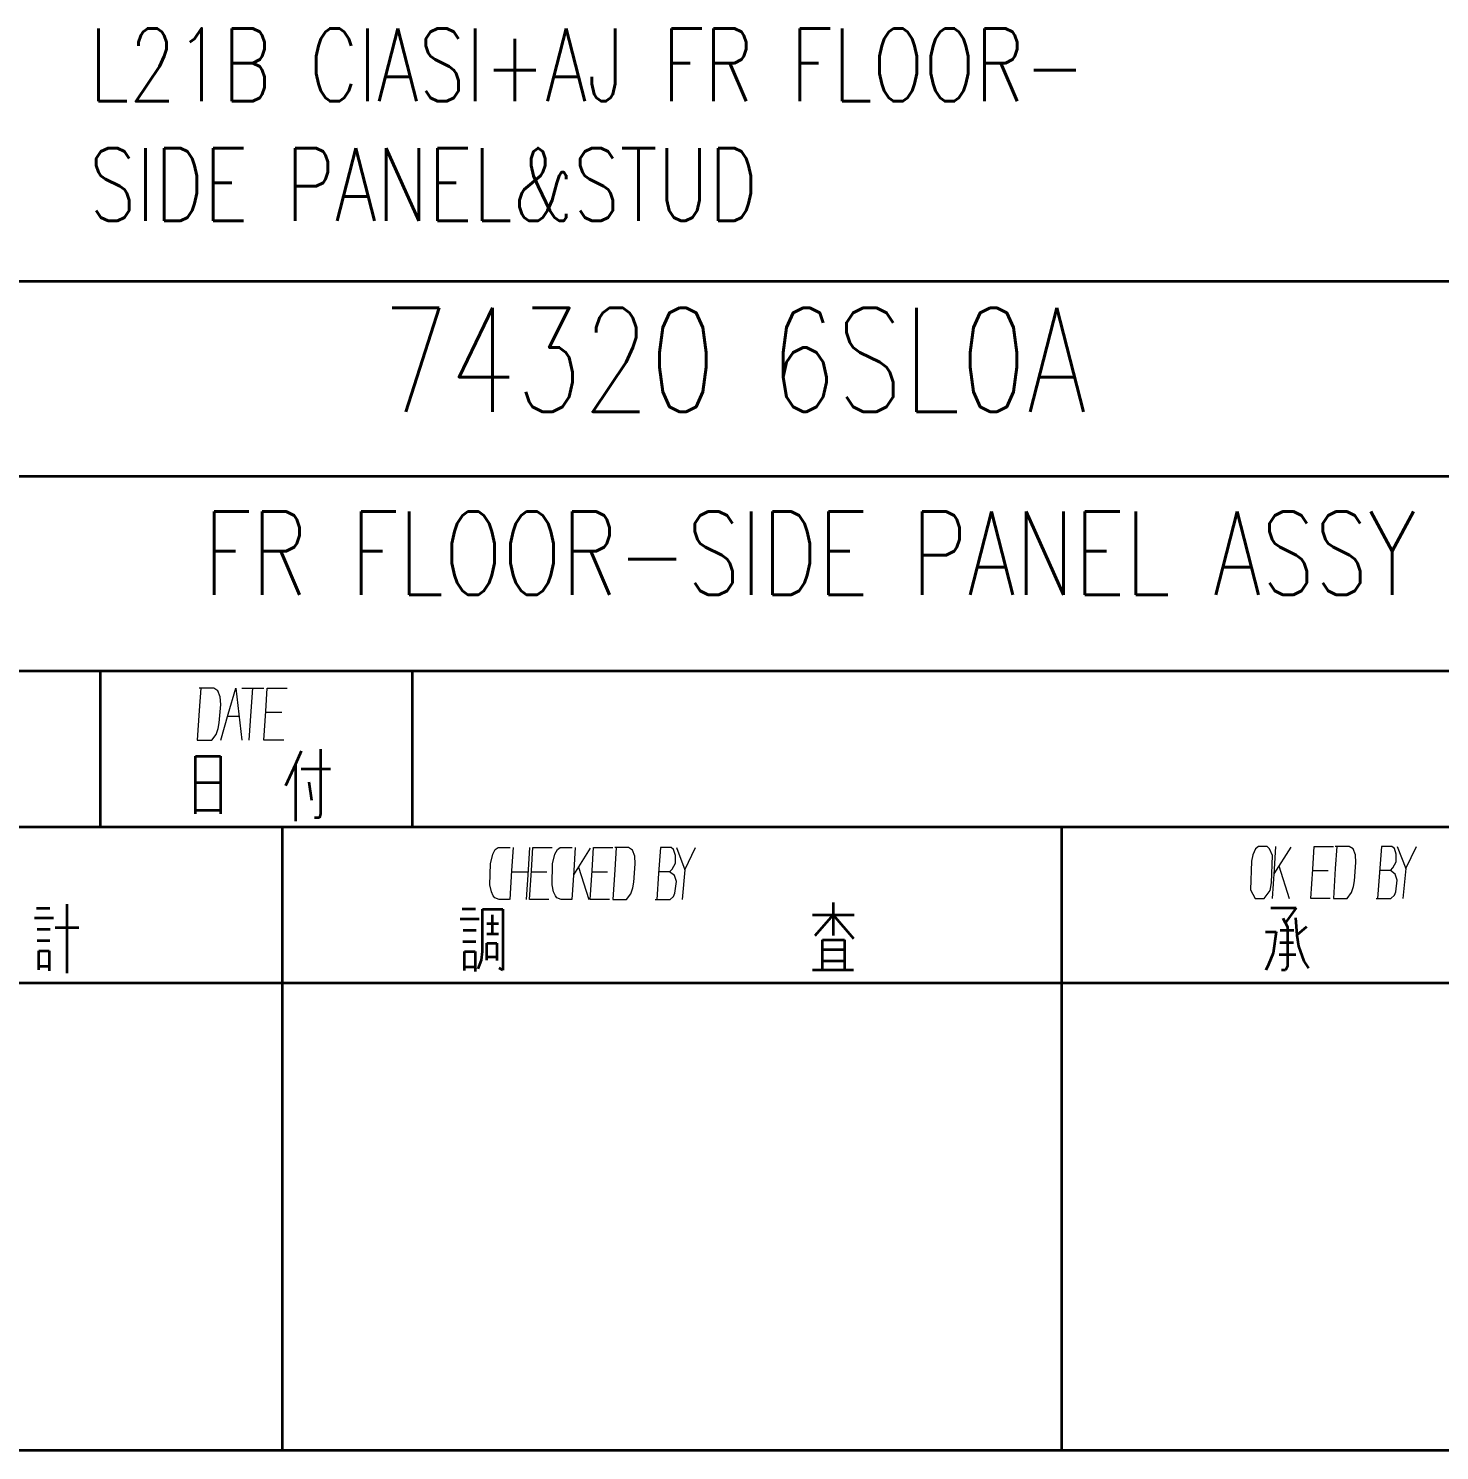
# Model space of a CAD drawing. Header units: millimetres. Extents: x 1333 to 104182, y -62926 to -5704.
# Drawn here: x 51348.4 to 51457.1, y -62699.6 to -62590.1 of the extents above; entities that cross this region are included whole.
import ezdxf
from ezdxf.enums import TextEntityAlignment as Align

# ---------------------------------------------------------------- set-up
doc = ezdxf.new("R2010")
doc.units = ezdxf.units.MM
doc.header["$LTSCALE"] = 0.5
doc.layers.add('SHM_LABEL', color=40, linetype='Continuous')
doc.styles.add('KAI', font='simplex.shx', dxfattribs={"width": 0.8, "bigfont": 'extfont.shx'})

msp = doc.modelspace()

# ---------------------------------------------------------------- linework, layer by layer
at = {"color": 7, "lineweight": 35}
for p, q in [((51477.971, -62609.561), (51227.971, -62609.561)), ((51307.971, -62624.561), (51477.971, -62624.561)), ((51477.971, -62639.561), (51227.971, -62639.561)), ((51477.971, -62651.561), (51227.971, -62651.561)), ((51367.971, -62651.561), (51367.971, -62699.561)), ((51427.971, -62651.561), (51427.971, -62699.561)), ((51227.971, -62663.561), (51477.971, -62663.561)), ((51477.971, -62699.561), (51227.971, -62699.561))]:
    msp.add_line(p, q, dxfattribs=at)
at = {"color": 7, "lineweight": 35, "ltscale": 0.15}
for p, q in [((51353.971, -62651.561), (51353.971, -62639.561)), ((51377.971, -62639.561), (51377.971, -62651.561))]:
    msp.add_line(p, q, dxfattribs=at)
at = {"color": 7, "lineweight": 35, "ltscale": 0.01365}
msp.add_line((51369.43, -62645.726), (51368.981, -62646.721), dxfattribs=at)
at = {"color": 7, "lineweight": 35, "ltscale": 0.061975}
msp.add_line((51370.93, -62645.576), (51370.93, -62650.534), dxfattribs=at)
at = {"color": 7, "lineweight": 35, "ltscale": 0.055637}
for p, q in [((51361.298, -62650.552), (51361.298, -62646.101)), ((51363.21, -62646.101), (51363.21, -62650.552))]:
    msp.add_line(p, q, dxfattribs=at)
at = {"color": 7, "lineweight": 35, "ltscale": 0.023901}
for p, q in [((51361.298, -62646.101), (51363.21, -62646.101)), ((51361.298, -62648.13), (51363.21, -62648.13)), ((51361.298, -62650.271), (51363.21, -62650.271))]:
    msp.add_line(p, q, dxfattribs=at)
at = {"color": 7, "lineweight": 35, "ltscale": 0.022995}
msp.add_line((51368.981, -62646.721), (51368.213, -62648.393), dxfattribs=at)
at = {"color": 7, "lineweight": 35, "ltscale": 0.054932}
msp.add_line((51368.981, -62646.721), (51368.981, -62651.116), dxfattribs=at)
at = {"color": 7, "lineweight": 35, "ltscale": 0.028345}
msp.add_line((51369.43, -62647.078), (51371.698, -62647.078), dxfattribs=at)
at = {"color": 7, "lineweight": 35, "ltscale": 0.017565}
msp.add_line((51370.03, -62648.092), (51370.237, -62649.482), dxfattribs=at)
at = {"color": 7, "lineweight": 35, "ltscale": 0.004773}
msp.add_line((51370.844, -62650.855), (51370.462, -62650.855), dxfattribs=at)
at = {"color": 7, "lineweight": 35, "ltscale": 0.00416}
msp.add_line((51370.93, -62650.534), (51370.844, -62650.855), dxfattribs=at)
at = {"color": 7, "lineweight": 35, "ltscale": 0.012939}
for p, q in [((51349.037, -62657.796), (51350.072, -62657.796)), ((51381.826, -62657.86), (51382.861, -62657.86))]:
    msp.add_line(p, q, dxfattribs=at)
at = {"color": 7, "lineweight": 35, "ltscale": 0.06644}
msp.add_line((51351.378, -62657.497), (51351.378, -62662.813), dxfattribs=at)
at = {"color": 7, "lineweight": 35, "ltscale": 0.019629}
msp.add_line((51383.382, -62657.887), (51384.952, -62657.887), dxfattribs=at)
at = {"color": 7, "lineweight": 35, "ltscale": 0.040677}
msp.add_line((51383.382, -62661.141), (51383.382, -62657.887), dxfattribs=at)
at = {"color": 7, "lineweight": 35, "ltscale": 0.058643}
msp.add_line((51384.952, -62657.887), (51384.952, -62662.578), dxfattribs=at)
at = {"color": 7, "lineweight": 35, "ltscale": 0.031863}
msp.add_line((51410.385, -62657.366), (51410.385, -62659.915), dxfattribs=at)
at = {"color": 7, "lineweight": 35, "ltscale": 0.024365}
msp.add_line((51444.098, -62657.781), (51446.048, -62657.781), dxfattribs=at)
at = {"color": 7, "lineweight": 35, "ltscale": 0.018188}
msp.add_line((51446.048, -62657.781), (51445.207, -62658.969), dxfattribs=at)
at = {"color": 7, "lineweight": 35, "ltscale": 0.018359}
msp.add_line((51348.885, -62658.558), (51350.353, -62658.558), dxfattribs=at)
at = {"color": 7, "lineweight": 35, "ltscale": 0.018372}
msp.add_line((51381.674, -62658.623), (51383.143, -62658.623), dxfattribs=at)
at = {"color": 7, "lineweight": 35, "ltscale": 0.011157}
for p, q in [((51383.721, -62658.999), (51384.613, -62658.999)), ((51383.721, -62659.785), (51384.613, -62659.785))]:
    msp.add_line(p, q, dxfattribs=at)
at = {"color": 7, "lineweight": 35, "ltscale": 0.018152}
msp.add_line((51384.149, -62658.333), (51384.149, -62659.785), dxfattribs=at)
at = {"color": 7, "lineweight": 35, "ltscale": 0.039905}
msp.add_line((51408.815, -62658.315), (51412.008, -62658.315), dxfattribs=at)
at = {"color": 7, "lineweight": 35, "ltscale": 0.026814}
msp.add_line((51410.385, -62658.315), (51408.98, -62659.937), dxfattribs=at)
at = {"color": 7, "lineweight": 35, "ltscale": 0.030135}
msp.add_line((51410.385, -62658.315), (51411.963, -62660.138), dxfattribs=at)
at = {"color": 7, "lineweight": 35, "ltscale": 0.009644}
msp.add_line((51445.007, -62658.576), (51445.388, -62659.247), dxfattribs=at)
at = {"color": 7, "lineweight": 35, "ltscale": 0.0168}
msp.add_line((51446, -62658.547), (51446.096, -62659.888), dxfattribs=at)
at = {"color": 7, "lineweight": 35, "ltscale": 0.012561}
for p, q in [((51349.105, -62659.428), (51350.11, -62659.428)), ((51381.894, -62659.492), (51382.899, -62659.492))]:
    msp.add_line(p, q, dxfattribs=at)
at = {"color": 7, "lineweight": 35, "ltscale": 0.022827}
msp.add_line((51350.485, -62659.287), (51352.311, -62659.287), dxfattribs=at)
at = {"color": 7, "lineweight": 35, "ltscale": 0.010389}
msp.add_line((51443.679, -62659.63), (51444.51, -62659.639), dxfattribs=at)
at = {"color": 7, "lineweight": 35, "ltscale": 0.020568}
msp.add_line((51444.51, -62659.639), (51444.27, -62661.267), dxfattribs=at)
at = {"color": 7, "lineweight": 35, "ltscale": 0.012891}
msp.add_line((51444.825, -62659.505), (51445.856, -62659.505), dxfattribs=at)
at = {"color": 7, "lineweight": 35, "ltscale": 0.037943}
msp.add_line((51445.388, -62659.247), (51445.388, -62662.282), dxfattribs=at)
at = {"color": 7, "lineweight": 35, "ltscale": 0.012197}
msp.add_line((51446.831, -62659.247), (51446.096, -62659.888), dxfattribs=at)
at = {"color": 7, "lineweight": 35, "ltscale": 0.010549}
msp.add_line((51446.096, -62659.888), (51446.229, -62660.721), dxfattribs=at)
at = {"color": 7, "lineweight": 35, "ltscale": 0.012451}
msp.add_line((51349.091, -62660.297), (51350.087, -62660.297), dxfattribs=at)
at = {"color": 7, "lineweight": 35, "ltscale": 0.009985}
for p, q in [((51349.227, -62661.091), (51350.026, -62661.091)), ((51382.016, -62661.155), (51382.815, -62661.155)), ((51349.227, -62662.265), (51350.026, -62662.265)), ((51382.016, -62662.329), (51382.815, -62662.329))]:
    msp.add_line(p, q, dxfattribs=at)
at = {"color": 7, "lineweight": 35, "ltscale": 0.018304}
for p, q in [((51349.227, -62662.555), (51349.227, -62661.091)), ((51382.016, -62662.619), (51382.016, -62661.155))]:
    msp.add_line(p, q, dxfattribs=at)
at = {"color": 7, "lineweight": 35, "ltscale": 0.019257}
for p, q in [((51350.026, -62661.091), (51350.026, -62662.631)), ((51382.815, -62661.155), (51382.815, -62662.695))]:
    msp.add_line(p, q, dxfattribs=at)
at = {"color": 7, "lineweight": 35, "ltscale": 0.012463}
msp.add_line((51381.88, -62660.362), (51382.877, -62660.362), dxfattribs=at)
at = {"color": 7, "lineweight": 35, "ltscale": 0.008516}
msp.add_line((51383.314, -62661.819), (51383.382, -62661.141), dxfattribs=at)
at = {"color": 7, "lineweight": 35, "ltscale": 0.00946}
for p, q in [((51383.734, -62660.49), (51384.491, -62660.49)), ((51383.734, -62661.551), (51384.491, -62661.551))]:
    msp.add_line(p, q, dxfattribs=at)
at = {"color": 7, "lineweight": 35, "ltscale": 0.016611}
msp.add_line((51383.734, -62661.819), (51383.734, -62660.49), dxfattribs=at)
at = {"color": 7, "lineweight": 35, "ltscale": 0.016949}
msp.add_line((51384.491, -62660.49), (51384.491, -62661.846), dxfattribs=at)
at = {"color": 7, "lineweight": 35, "ltscale": 0.02113}
for p, q in [((51409.573, -62660.24), (51411.263, -62660.24)), ((51409.573, -62661), (51411.263, -62661)), ((51409.573, -62661.868), (51411.263, -62661.868))]:
    msp.add_line(p, q, dxfattribs=at)
at = {"color": 7, "lineweight": 35, "ltscale": 0.028473}
msp.add_line((51409.573, -62662.518), (51409.573, -62660.24), dxfattribs=at)
at = {"color": 7, "lineweight": 35, "ltscale": 0.028812}
msp.add_line((51411.263, -62660.24), (51411.263, -62662.545), dxfattribs=at)
at = {"color": 7, "lineweight": 35, "ltscale": 0.013147}
msp.add_line((51444.796, -62660.453), (51445.847, -62660.453), dxfattribs=at)
at = {"color": 7, "lineweight": 35, "ltscale": 0.015593}
msp.add_line((51446.229, -62660.721), (51446.64, -62661.899), dxfattribs=at)
at = {"color": 7, "lineweight": 35, "ltscale": 0.008746}
msp.add_line((51383.057, -62662.47), (51383.314, -62661.819), dxfattribs=at)
at = {"color": 7, "lineweight": 35, "ltscale": 0.006099}
msp.add_line((51443.927, -62662.139), (51443.717, -62662.579), dxfattribs=at)
at = {"color": 7, "lineweight": 35, "ltscale": 0.011709}
msp.add_line((51444.27, -62661.267), (51443.927, -62662.139), dxfattribs=at)
at = {"color": 7, "lineweight": 35, "ltscale": 0.015881}
msp.add_line((51444.749, -62661.382), (51446.019, -62661.382), dxfattribs=at)
at = {"color": 7, "lineweight": 35, "ltscale": 0.004285}
msp.add_line((51445.388, -62662.282), (51445.218, -62662.579), dxfattribs=at)
at = {"color": 7, "lineweight": 35, "ltscale": 0.00803}
msp.add_line((51446.64, -62661.899), (51446.994, -62662.435), dxfattribs=at)
at = {"color": 7, "lineweight": 35, "ltscale": 0.004055}
msp.add_line((51384.952, -62662.578), (51384.666, -62662.426), dxfattribs=at)
at = {"color": 7, "lineweight": 35, "ltscale": 0.039233}
msp.add_line((51408.815, -62662.545), (51411.954, -62662.545), dxfattribs=at)
at = {"color": 7, "lineweight": 35, "ltscale": 0.003711}
msp.add_line((51445.218, -62662.579), (51444.921, -62662.579), dxfattribs=at)
at = {"color": 7, "lineweight": 13}
for points in [[(51361.43, -62644.881), (51362.546, -62644.881), (51362.893, -62644.431), (51363.047, -62643.981), (51363.124, -62643.531), (51363.239, -62642.131), (51363.201, -62641.531), (51363.008, -62641.081), (51362.7, -62640.881), (51361.584, -62640.881)], [(51361.7, -62640.881), (51361.584, -62642.581), (51361.43, -62644.881)], [(51363.239, -62644.881), (51363.817, -62642.881), (51364.394, -62640.881), (51364.626, -62642.881), (51364.856, -62644.881)], [(51364.856, -62640.881), (51366.55, -62640.881)], [(51365.434, -62644.881), (51365.588, -62642.631), (51365.704, -62640.881)], [(51368.091, -62644.881), (51366.55, -62644.881), (51366.705, -62642.631), (51366.82, -62640.881), (51368.36, -62640.881)], [(51363.778, -62643.031), (51364.626, -62643.031)], [(51366.705, -62642.731), (51367.936, -62642.731)], [(51385.475, -62657.15), (51384.665, -62657.15), (51384.334, -62657), (51384.224, -62656.85), (51384.076, -62656.55), (51383.966, -62656), (51384.003, -62654.4), (51384.187, -62653.65), (51384.371, -62653.3), (51384.592, -62653.15), (51385.512, -62653.15)], [(51385.512, -62657.15), (51385.659, -62654.9), (51385.769, -62653.15)], [(51387.021, -62653.15), (51386.91, -62654.85), (51386.763, -62657.15)], [(51388.492, -62657.15), (51387.021, -62657.15), (51387.168, -62654.9), (51387.278, -62653.15), (51388.75, -62653.15)], [(51390.259, -62657.15), (51389.449, -62657.15), (51389.118, -62657), (51389.008, -62656.85), (51388.861, -62656.55), (51388.75, -62656), (51388.787, -62654.4), (51388.971, -62653.65), (51389.155, -62653.3), (51389.376, -62653.15), (51390.296, -62653.15)], [(51390.296, -62657.15), (51390.443, -62654.9), (51390.553, -62653.15)], [(51391.694, -62653.2), (51390.406, -62655.25)], [(51393.166, -62657.15), (51391.694, -62657.15), (51391.841, -62654.9), (51391.952, -62653.15), (51393.424, -62653.15)], [(51393.424, -62657.15), (51394.491, -62657.15), (51394.822, -62656.7), (51394.969, -62656.25), (51395.043, -62655.8), (51395.153, -62654.4), (51395.117, -62653.8), (51394.933, -62653.35), (51394.638, -62653.15), (51393.571, -62653.15)], [(51393.681, -62653.15), (51393.571, -62654.85), (51393.424, -62657.15)], [(51396.699, -62657.15), (51397.84, -62657.15), (51398.097, -62656.9), (51398.208, -62656.65), (51398.318, -62655.75), (51398.171, -62655.3), (51397.803, -62655), (51397.987, -62654.8), (51398.245, -62654.35), (51398.245, -62653.75), (51398.097, -62653.3), (51397.913, -62653.15), (51397.104, -62653.15), (51396.956, -62655.15), (51396.809, -62657.15)], [(51398.318, -62653.15), (51398.981, -62654.85), (51398.76, -62657.15)], [(51398.981, -62654.85), (51399.79, -62653.15)], [(51444.221, -62657.053), (51444.368, -62654.803), (51444.479, -62653.053)], [(51445.625, -62653.103), (51444.331, -62655.153)], [(51448.654, -62657.053), (51447.177, -62657.053), (51447.324, -62654.803), (51447.435, -62653.053), (51448.913, -62653.053)], [(51448.913, -62657.053), (51449.985, -62657.053), (51450.317, -62656.603), (51450.465, -62656.153), (51450.539, -62655.703), (51450.65, -62654.303), (51450.613, -62653.703), (51450.428, -62653.253), (51450.132, -62653.053), (51449.061, -62653.053)], [(51449.172, -62653.053), (51449.061, -62654.753), (51448.913, -62657.053)], [(51452.202, -62657.053), (51453.347, -62657.053), (51453.606, -62656.803), (51453.717, -62656.553), (51453.827, -62655.653), (51453.68, -62655.203), (51453.31, -62654.903), (51453.495, -62654.703), (51453.754, -62654.253), (51453.754, -62653.653), (51453.606, -62653.203), (51453.421, -62653.053), (51452.608, -62653.053), (51452.46, -62655.053), (51452.313, -62657.053)], [(51453.827, -62653.053), (51454.493, -62654.753), (51454.271, -62657.053)], [(51454.493, -62654.753), (51455.305, -62653.053)], [(51390.774, -62654.65), (51391.584, -62657.15)], [(51444.701, -62654.553), (51445.514, -62657.053)], [(51385.659, -62655), (51386.91, -62655)], [(51387.168, -62655), (51388.345, -62655)], [(51391.841, -62655), (51393.019, -62655)], [(51397.803, -62655), (51396.956, -62655)], [(51447.324, -62654.903), (51448.507, -62654.903)], [(51453.31, -62654.903), (51452.46, -62654.903)]]:
    msp.add_lwpolyline(points, dxfattribs=at)
msp.add_lwpolyline([(51443.592, -62657.053), (51444.036, -62656.453), (51444.147, -62655.853), (51444.221, -62653.753), (51443.999, -62653.253), (51443.814, -62653.053), (51443.149, -62653.053), (51442.927, -62653.253), (51442.705, -62653.703), (51442.595, -62654.203), (51442.521, -62656.403), (51442.89, -62657.053)], close=True, dxfattribs=at)

# ---------------------------------------------------------------- texts
at = {"layer": 'SHM_LABEL', "style": 'KAI', "width": 0.75}
for s, height, p in [('L21B CIASI+AJ FR FLOOR-', 5.6, (51353.115, -62597.368)), ('SIDE PANEL&STUD', 5.6, (51353.115, -62606.577)), ('74320 6SL0A', 8, (51375.676, -62621.997)), ('FR FLOOR-SIDE PANEL ASSY', 6.4, (51361.9, -62635.606))]:
    msp.add_text(s, height=height, dxfattribs=at).set_placement(p, align=Align.BOTTOM_LEFT)

doc.saveas('drawing.dxf')
